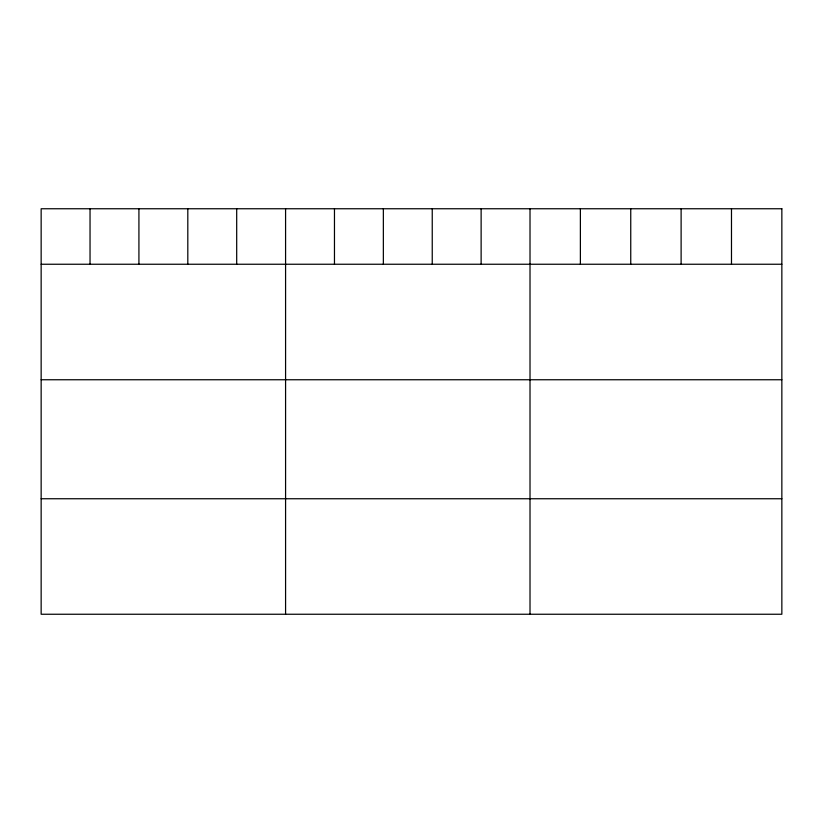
<?xml version="1.0" encoding="UTF-8"?>
<svg xmlns="http://www.w3.org/2000/svg" width="823" height="823" viewBox="0 0 823 823"><rect width="100%" height="100%" fill="white"/><g stroke="black" fill="none" stroke-linecap="round" stroke-linejoin="round"><path stroke-width="1.23" d="M41.15 264.245L781.85 264.245M41.15 379.753L781.85 379.753M41.15 498.748L781.85 498.748M731.482 208.754L731.482 264.245M681.115 208.754L681.115 264.245M630.747 208.754L630.747 264.245M580.38 208.754L580.38 264.245M530.012 208.754L530.012 614.246M481.126 208.754L481.126 264.245M432.24 208.754L432.24 264.245M383.353 208.754L383.353 264.245M334.467 208.754L334.467 264.245M285.581 208.754L285.581 614.246M236.695 208.754L236.695 264.245M187.809 208.754L187.809 264.245M138.922 208.754L138.922 264.245M90.036 208.754L90.036 264.245M781.85 208.754L41.15 208.754L41.15 614.246L781.85 614.246L781.85 208.754"/></g></svg>
